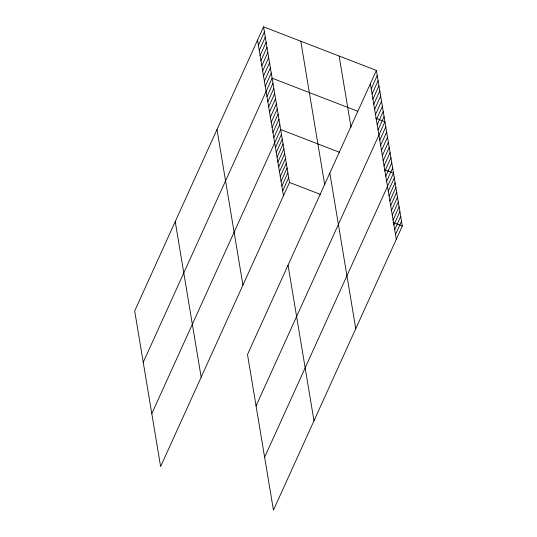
<?xml version="1.0" encoding="UTF-8"?>
<svg xmlns="http://www.w3.org/2000/svg" width="537" height="537" viewBox="0 0 537 537"><rect width="100%" height="100%" fill="white"/><g stroke="black" fill="none" stroke-linecap="round" stroke-linejoin="round"><path stroke-width="0.81" d="M263.56 26.85L134.68 310.963L160.617 466.579L289.497 182.466L263.56 26.85L376.383 70.421L402.32 226.037L273.44 510.15L247.503 354.534L376.383 70.421M258.398 45.256L264.412 31.985M259.25 50.391L265.271 37.12M260.109 55.526L266.124 42.255M260.962 60.661L266.983 47.39M261.821 65.796L267.835 52.525M262.674 70.931L268.695 57.66M263.533 76.066L269.547 62.795M264.385 81.201L270.406 67.931M265.244 86.336L271.266 73.066M143.238 362.314L272.118 78.201L357.796 111.293M266.956 96.606L272.977 83.336M267.809 101.741L273.83 88.471M268.668 106.876L274.689 93.606M269.52 112.011L275.541 98.741M270.38 117.147L276.401 103.876M271.232 122.282L277.253 109.011M272.091 127.417L278.112 114.153M272.944 132.552L278.965 119.288M273.803 137.694L279.824 124.423M151.796 413.665L280.676 129.558L339.72 152.36M275.461 147.635L281.482 134.364M276.26 152.448L282.281 139.177M277.065 157.254L283.08 143.983M277.864 162.067L283.885 148.796M278.669 166.873L284.684 153.602M279.468 171.686L285.489 158.415M280.267 176.492L286.288 163.228M281.073 181.305L287.094 168.034M281.871 186.117L287.892 172.847M282.677 190.924L288.698 177.653M371.221 88.827L377.236 75.556M372.074 93.962L378.095 80.691M372.933 99.097L378.947 85.833M373.786 104.232L379.807 90.968M374.645 109.373L380.659 96.103M375.497 114.509L381.518 101.238M376.356 119.644L382.371 106.373M377.209 124.779L383.23 111.508M378.068 129.914L384.089 116.643M256.062 405.891L384.942 121.778L375.632 118.18M379.78 140.184L385.801 126.913M380.632 145.319L386.653 132.048M381.492 150.454L387.513 137.183M382.344 155.589L388.365 142.318M383.203 160.724L389.224 147.453M384.056 165.859L390.077 152.589M384.915 170.994L390.936 157.724M385.767 176.129L391.788 162.859M386.627 181.264L392.648 167.994M264.62 457.242L393.5 173.129L384.197 169.531M388.285 191.212L394.306 177.942M389.083 196.018L395.104 182.748M389.889 200.831L395.903 187.561M390.688 205.637L396.709 192.367M391.493 210.45L397.508 197.18M392.292 215.256L398.313 201.986M393.091 220.069L399.112 206.799M393.896 224.875L399.917 211.605M394.695 229.688L400.716 216.418M395.501 234.501L401.522 221.231M289.497 182.466L320.522 194.448M393.01 222.446L402.32 226.037M370.362 83.691L396.299 239.307M339.149 56.043L351.01 127.202M329.819 173.068L355.756 328.684M300.794 41.228L324.724 184.822M257.538 40.121L283.476 195.737M288.047 265.157L313.984 420.773M216.995 129.498L242.932 285.113M175.223 221.586L201.16 377.196"/></g></svg>
